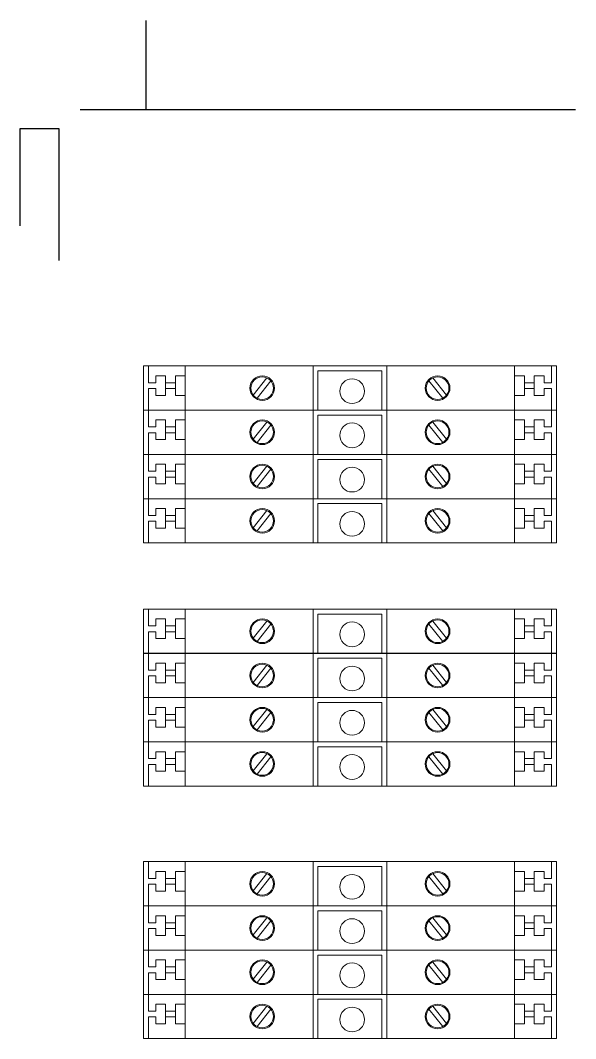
# Model space of a CAD drawing. Extents: x 10 to 610, y -247 to 1644.
# Drawn here: x 247.6 to 314.8, y -247.3 to -123.9 of the extents above; entities that cross this region are included whole.
import ezdxf

# ---------------------------------------------------------------- set-up
doc = ezdxf.new("R2010")
doc.units = 0
doc.header["$LTSCALE"] = 5
doc.header["$MEASUREMENT"] = 0
doc.layers.get('0').update_dxf_attribs({"linetype": 'CONTINUOUS'})
doc.layers.add('eProC - L2', color=41, linetype='CONTINUOUS', lineweight=20)

# ---------------------------------------------------------------- blocks, each defined once
blk = doc.blocks.new('eProC_Z_BPN2.5')
at = {"layer": 'eProC - L2'}
for p, q in [((0, 0), (0, -50)), ((5.36, 0), (0, 0)), ((5.36, -50), (5.36, 0)), ((2.62, -0.6), (0, -0.6)), ((2.62, -0.6), (2.62, -1.49)), ((3.33, -1.49), (3.33, -0.6)), ((5.36, -0.6), (3.33, -0.6)), ((1.79, -1.49), (1.79, -2.68)), ((2.62, -1.49), (1.79, -1.49)), ((4.17, -1.49), (3.33, -1.49)), ((4.17, -2.68), (4.17, -1.49)), ((4.17, -2.68), (1.79, -2.68)), ((2.62, -2.68), (2.62, -3.87)), ((3.33, -3.87), (3.33, -2.68)), ((1.79, -3.87), (1.79, -5.06)), ((4.17, -3.87), (1.79, -3.87)), ((4.17, -5.06), (4.17, -3.87)), ((5.36, -5.06), (0, -5.06)), ((3.92, -14.95), (1.84, -13.3)), ((3.56, -15.43), (1.46, -13.75)), ((5.36, -35.42), (5.36, -14.58)), ((5.36, -20.54), (5.36, -14.58)), ((5.36, -20.54), (0, -20.54)), ((4.76, -21.13), (0, -21.13)), ((4.76, -28.87), (4.76, -21.13)), ((0, -28.87), (4.76, -28.87)), ((0, -29.46), (5.36, -29.46)), ((5.36, -29.46), (5.36, -35.42)), ((3.56, -34.57), (1.46, -36.25)), ((3.92, -35.05), (1.84, -36.7)), ((0, -44.94), (5.36, -44.94)), ((1.79, -44.94), (1.79, -46.13)), ((4.17, -46.13), (4.17, -44.94)), ((1.79, -46.13), (4.17, -46.13)), ((2.62, -46.13), (2.62, -47.32)), ((3.33, -47.32), (3.33, -46.13)), ((1.79, -47.32), (1.79, -48.51)), ((1.79, -47.32), (4.17, -47.32)), ((4.17, -48.51), (4.17, -47.32)), ((1.79, -48.51), (2.62, -48.51)), ((2.62, -48.51), (2.62, -49.4)), ((3.33, -48.51), (4.17, -48.51)), ((3.33, -49.4), (3.33, -48.51)), ((0, -49.4), (2.62, -49.4)), ((0, -50), (5.36, -50)), ((3.33, -49.4), (5.36, -49.4))]:
    blk.add_line(p, q, dxfattribs=at)
for centre, radius in [((2.68, -14.38), 1.49), ((2.68, -14.38), 1.37), ((2.31, -25.27), 1.5), ((2.68, -35.62), 1.49), ((2.68, -35.62), 1.37)]:
    blk.add_circle(centre, radius, dxfattribs=at)

msp = doc.modelspace()

# ---------------------------------------------------------------- linework, layer by layer
at = {"linetype": 'Continuous'}
for p, q in [((262.8, -134.76), (262.8, -123.94)), ((314.8, -134.76), (254.8, -134.76)), ((247.56, -148.81), (247.56, -137.03)), ((247.56, -137.03), (252.23, -137.03)), ((252.23, -137.03), (252.23, -153.01))]:
    msp.add_line(p, q, dxfattribs=at)

# ---------------------------------------------------------------- block references
at = {"color": 4, "rotation": 90}
for p in [(262.47, -171.16), (262.47, -176.51), (262.47, -181.87), (262.47, -187.23), (262.47, -200.61), (262.47, -205.96), (262.47, -211.32), (262.47, -216.68), (262.47, -231.19), (262.47, -236.55), (262.47, -241.91), (262.47, -247.26)]:
    msp.add_blockref('eProC_Z_BPN2.5', p, dxfattribs=at)

doc.saveas('drawing.dxf')
